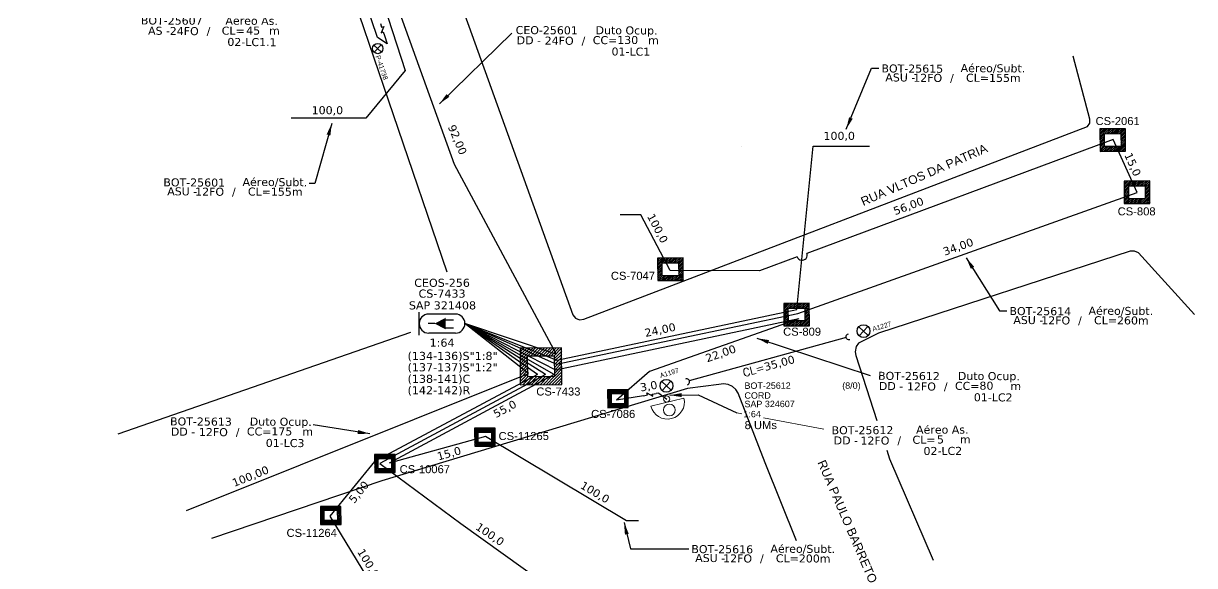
# Model space of a CAD drawing. Extents: x -89 to 749, y 705 to 1299.
# Drawn here: x 10.5 to 156.8, y 804.3 to 872 of the extents above; entities that cross this region are included whole.
import ezdxf
from ezdxf.enums import TextEntityAlignment as Align

# ---------------------------------------------------------------- set-up
doc = ezdxf.new("R2010")
doc.units = 0
for name, color, linetype in [('10.1-Caixas Subterrâneas', 5, 'Continuous'), ('20.4-CEOS', 1, 'Continuous'), ('CAP a instalar', 1, 'Continuous'), ('celulas gpon', 7, 'Continuous'), ('label_cabos', 7, 'Continuous'), ('Legenda', 1, 'Continuous'), ('locais legendas', 7, 'Continuous'), ('QUADRA', 7, 'Continuous'), ('Subida Lateral', 5, 'Continuous')]:
    doc.layers.add(name, color=color, linetype=linetype)
for name, color, linetype, lineweight in [("20.0-LEGENDA DOS CDO'S", 1, 'Continuous', 0), ('20.2-CDO_POSTE', 1, 'Continuous', 5), ('20.6-CORDOALHA_SUPORTE', 7, 'Continuous', 25), ('CORDOALHA_SUPORTE', 7, 'Continuous', 25), ('Segmento Logradouro Texto', 7, 'Continuous', 0)]:
    doc.layers.add(name, color=color, linetype=linetype, lineweight=lineweight)
doc.layers.add('EXTRA', color=50, linetype='Continuous', plot=False)
doc.styles.add('ARIAL', font='arial.ttf')
doc.styles.add('DIGICADE', font='arial.ttf')
doc.styles.add('ROMANS', font='romans')
doc.styles.add('siredit', font='verdana.ttf')
doc.styles.get("Standard").update_dxf_attribs({"font": 'arial.ttf'})
doc.linetypes.add('FENCELINE1', pattern='A,0.25,-0.1,[133,ltypeshp.shx,S=0.1,R=0,X=-0.1,Y=0],-0.1,1', length=1.45)
doc.dimstyles.new('ISO-25', dxfattribs={"dimtxt": 2.5, "dimasz": 2.5, "dimexe": 1.25, "dimexo": 0.625, "dimtad": 1, "dimtxsty": 'Standard', "dimcen": 2.5, "dimadec": 0, "dimazin": 0, "dimtfac": 1, "dimtmove": 0, "dimatfit": 3, "dimfxl": 0, "dimarcsym": 0})

# ---------------------------------------------------------------- blocks, each defined once
blk = doc.blocks.new('*X58')
at = {"color": 0, "linetype": 'Continuous'}
for p, q in [((-1.25, 0.34099), (-0.49099, 1.1)), ((-1.25, 0.517767), (-0.667767, 1.1)), ((-1.25, 0.694544), (-0.844544, 1.1)), ((-1.25, 0.87132), (-1.02132, 1.1)), ((-1.25, 1.048097), (-1.198097, 1.1)), ((-0.789214, 0.625), (-0.314214, 1.1)), ((-0.612437, 0.625), (-0.137437, 1.1)), ((-0.43566, 0.625), (0.03934, 1.1)), ((-0.258883, 0.625), (0.216117, 1.1)), ((-0.082107, 0.625), (0.392893, 1.1)), ((0.09467, 0.625), (0.56967, 1.1)), ((0.271447, 0.625), (0.746447, 1.1)), ((0.448223, 0.625), (0.923223, 1.1)), ((0.625, 0.625), (1.1, 1.1)), ((0.801777, 0.625), (1.25, 1.073223)), ((0.8035, 0.449947), (1.25, 0.896447)), ((0.8035, 0.27317), (1.25, 0.71967)), ((-1.25, 0.164214), (-0.8035, 0.610714)), ((-1.25, -0.012563), (-0.8035, 0.433937)), ((-1.25, -0.18934), (-0.8035, 0.25716)), ((-1.25, -0.366117), (-0.8035, 0.080383)), ((0.8035, 0.096393), (1.25, 0.542893)), ((0.8035, -0.080383), (1.25, 0.366117)), ((0.8035, -0.25716), (1.25, 0.18934)), ((0.8035, -0.433937), (1.25, 0.012563)), ((-1.25, -0.542893), (-0.8035, -0.096393)), ((-1.25, -0.71967), (-0.8035, -0.27317)), ((-1.25, -0.896447), (-0.8035, -0.449947)), ((-1.25, -1.073223), (-0.801777, -0.625)), ((-1.1, -1.1), (-0.625, -0.625)), ((-0.923223, -1.1), (-0.448223, -0.625)), ((-0.746447, -1.1), (-0.271447, -0.625)), ((-0.56967, -1.1), (-0.09467, -0.625)), ((-0.392893, -1.1), (0.082107, -0.625)), ((-0.216117, -1.1), (0.258883, -0.625)), ((-0.03934, -1.1), (0.43566, -0.625)), ((0.137437, -1.1), (0.612437, -0.625)), ((0.314214, -1.1), (0.789214, -0.625)), ((0.49099, -1.1), (1.25, -0.34099)), ((0.667767, -1.1), (1.25, -0.517767)), ((0.8035, -0.610714), (1.25, -0.164214)), ((0.844544, -1.1), (1.25, -0.694544)), ((1.02132, -1.1), (1.25, -0.87132)), ((1.198097, -1.1), (1.25, -1.048097))]:
    blk.add_line(p, q, dxfattribs=at)
blk = doc.blocks.new('MANHOLE_MQ')
at = {"color": 0, "linetype": 'Continuous'}
for p, q in [((0.00000623, 0.00000569), (-0.00000627, 0.00000569)), ((-0.00000627, 0.00000569), (-0.00000627, -0.00000531)), ((0.00000623, -0.00000531), (0.00000623, 0.00000569)), ((-0.00000404, 0.00000331), (0.00000399, 0.00000331)), ((-0.00000404, -0.00000294), (-0.00000404, 0.00000331)), ((0.00000399, 0.00000331), (0.00000399, -0.00000294)), ((0.00000399, -0.00000294), (-0.00000404, -0.00000294)), ((0.00000399, -0.00000294), (0.00000399, -0.00000294)), ((-0.00000627, -0.00000531), (0.00000623, -0.00000531))]:
    blk.add_line(p, q, dxfattribs=at)
at = {"color": 0, "linetype": 'Continuous', "xscale": 5e-06, "yscale": 5e-06, "zscale": 1e-05}
blk.add_blockref('*X58', (-0.00000002, 0.00000019), dxfattribs=at)
blk = doc.blocks.new('*U64')
at = {"color": 0}
blk.add_line((2.14, -0.58), (-2.1, -0.68), dxfattribs=at)
for centre, radius in [((0, 0.38), 0.733), ((0.03, -1.03), 0.393)]:
    blk.add_circle(centre, radius, dxfattribs=at)
blk.add_arc((0.02, -0.63), 2.12, 1.3782, 181.3782, dxfattribs=at)
blk = doc.blocks.new('*U65')
at = {"layer": '20.4-CEOS', "color": 7, "style": 'siredit'}
for tag, p in [('FIBRAS_SPLITTER', (0, 0)), ('FIBRAS_TOP_C', (0, -4.13)), ('RESERVA_FINAIS', (0, -5.46))]:
    blk.add_attdef(tag, p, '', height=1.01, dxfattribs=at)
for tag, p, flags in [('ID_ATIVIDADE', (0, -6.77), 3), ('FATOR', (0, -8.09), 1), ('QTDE', (0, -9.4), 1), ('FID', (0, -10.71), 1)]:
    blk.add_attdef(tag, p, '', height=1.01, dxfattribs=dict(at, flags=flags))
blk = doc.blocks.new('*U67')
at = {"layer": '20.4-CEOS', "color": 7, "style": 'siredit'}
blk.add_attdef('FIBRAS_SPLITTER', (0, 0), '', height=1.01, dxfattribs=at)
for tag, p, flags in [('ID_ATIVIDADE', (0, -1.48), 3), ('FATOR', (0, -2.79), 1), ('QTDE', (0, -4.11), 1), ('FID', (0, -5.42), 1)]:
    blk.add_attdef(tag, p, '', height=1.01, dxfattribs=dict(at, flags=flags))
blk = doc.blocks.new('Inst CDOE-8 CAIXA DIST OPT CDOE 48F_8D C_SPL OPTAP')
at = {"layer": "20.0-LEGENDA DOS CDO'S", "color": 0, "style": 'ARIAL'}
for tag, p, height in [('FID', (0.12, 5.25), 0.8), ('CORDOALHA', (0.12, 4.02), 0.8), ('SAP', (0.12, 2.96), 0.8), ('1:XX', (-0.01, 1.7), 0.8), ('UMS', (0.14, 0.22), 1)]:
    blk.add_attdef(tag, p, '', height=height, rotation=0.118, dxfattribs=at)
at = {"layer": "20.0-LEGENDA DOS CDO'S", "color": 0}
for tag, p, style, flags in [('ID_ATIVIDADE', (0.12, 6.47), 'ARIAL', 3), ('FATOR', (7.92, 6.47), 'ARIAL', 1), ('QTDE', (0.23, -0.97), 'DIGICADE', 3)]:
    blk.add_attdef(tag, p, '', height=0.8, rotation=0.118, dxfattribs=dict(at, style=style, flags=flags))
at = {"layer": "20.0-LEGENDA DOS CDO'S", "color": 0, "style": 'ARIAL'}
blk.add_attdef('FIBRAS_UTILIZADAS', text='', height=0.8, rotation=0.118, dxfattribs=at).set_placement((13.48, 5.26), align=Align.CENTER)
blk = doc.blocks.new('Inst CB DT OCUP CFOA-SM-DD-G-24')
at = {"layer": 'label_cabos', "color": 0, "style": 'siredit'}
for tag, flags, p in [('ID_ATIVIDADE', 3, (1.31, 2.67)), ('FATOR', 1, (11.56, 2.55))]:
    blk.add_attdef(tag, text='', height=1, rotation=359.69, dxfattribs=dict(at, flags=flags)).set_placement(p, align=Align.MIDDLE_CENTER)
for tag, p in [('DESTINO_CABO', (3.13, 1.26)), ('TIPO_CABO', (13.11, 1.24)), ('TIPO_CABO', (1.11, 0)), ('CABO', (4.69, -0.05)), ('/', (7.71, -0.05)), ('LANCE', (10.41, 0.02)), ('UND', (16.46, 0)), ('FID', (13.65, -1.41))]:
    blk.add_attdef(tag, text='', height=1, rotation=359.69, dxfattribs=at).set_placement(p, align=Align.MIDDLE_CENTER)
blk.add_attdef('QTDE', (11.93, -0.45), '', height=1, rotation=359.69, dxfattribs=at)
blk = doc.blocks.new('Inst CORD ALUMINIO 4.8 MM 3F(sem recursos)')
at = {"layer": '20.6-CORDOALHA_SUPORTE', "color": 0, "lineweight": 0, "style": 'ROMANS'}
blk.add_attdef('LANCE', text='', height=1, dxfattribs=at).set_placement((-0.54, -2.21), align=Align.RIGHT)
at = {"layer": '20.6-CORDOALHA_SUPORTE', "color": 0, "style": 'siredit'}
blk.add_attdef('QTDE', (-0.54, -2.21), '', height=1, rotation=359.69, dxfattribs=at)
at = {"layer": '20.6-CORDOALHA_SUPORTE', "color": 0, "lineweight": 0, "style": 'ROMANS'}
for tag, p, flags in [('FATOR', (-5.2, -4.44), 3), ('ID_ATIVIDADE', (-5.2, -6.67), 3), ('FID', (-5.2, -8.9), 1)]:
    blk.add_attdef(tag, p, '', height=1, dxfattribs=dict(at, flags=flags))
blk = doc.blocks.new('Inst CB DT OCUP CFOA-SM-DD-S-12')
at = {"layer": 'label_cabos', "color": 0, "style": 'siredit'}
for tag, flags, p in [('ID_ATIVIDADE', 3, (1.31, 2.67)), ('FATOR', 1, (11.56, 2.55))]:
    blk.add_attdef(tag, text='', height=1, rotation=359.69, dxfattribs=dict(at, flags=flags)).set_placement(p, align=Align.MIDDLE_CENTER)
for tag, p in [('DESTINO_CABO', (3.13, 1.26)), ('TIPO_CABO', (13.11, 1.24)), ('TIPO_CABO', (1.11, 0)), ('CABO', (4.69, -0.05)), ('/', (7.71, -0.05)), ('LANCE', (10.41, 0.02)), ('UND', (16.46, 0)), ('FID', (13.65, -1.41))]:
    blk.add_attdef(tag, text='', height=1, rotation=359.69, dxfattribs=at).set_placement(p, align=Align.MIDDLE_CENTER)
blk.add_attdef('QTDE', (11.93, -0.45), '', height=1, rotation=359.69, dxfattribs=at)
blk = doc.blocks.new('Inst CB AS CFOA-SM-ASU-120-S-12')
at = {"layer": 'label_cabos', "color": 0, "style": 'siredit'}
for tag, flags, p in [('ID_ATIVIDADE', 3, (1.31, 2.67)), ('FATOR', 1, (11.56, 2.55))]:
    blk.add_attdef(tag, text='', height=1, rotation=359.69, dxfattribs=dict(at, flags=flags)).set_placement(p, align=Align.MIDDLE_CENTER)
for tag, p in [('DESTINO_CABO', (3.13, 1.26)), ('TIPO_CABO', (13.11, 1.24)), ('TIPO_CABO', (1.26, 0)), ('CABO', (4.69, -0.05)), ('/', (7.71, -0.05)), ('LANCE', (10.81, 0)), ('UND', (15.96, 0)), ('FID', (13.15, -1.41))]:
    blk.add_attdef(tag, text='', height=1, rotation=359.69, dxfattribs=at).set_placement(p, align=Align.MIDDLE_CENTER)
blk.add_attdef('QTDE', (12.43, -0.47), '', height=1, rotation=359.69, dxfattribs=at)
blk = doc.blocks.new('LEGENDA DOS CABOS')
at = {"layer": 'EXTRA', "color": 0, "style": 'siredit'}
for tag, p in [('ID', (4.6, 0.97)), ('XX', (9.03, 0.97))]:
    blk.add_attdef(tag, text='', height=0.48, rotation=359.69, dxfattribs=at).set_placement(p, align=Align.MIDDLE_CENTER)
at = {"layer": 'Legenda', "color": 0, "style": 'siredit'}
for tag, p in [('TIPO_CABO', (1.31, 0)), ('CABO', (4.69, -0.05)), ('/', (6.81, -0.05)), ('METROS', (10.03, -0.05))]:
    blk.add_attdef(tag, text='', height=0.8, rotation=359.69, dxfattribs=at).set_placement(p, align=Align.MIDDLE_CENTER)
blk = doc.blocks.new('Inst CB AS CFOA-SM-AS-80-TS-24')
at = {"layer": 'label_cabos', "color": 0, "style": 'siredit'}
for tag, flags, p in [('ID_ATIVIDADE', 3, (1.31, 2.67)), ('FATOR', 1, (11.56, 2.55))]:
    blk.add_attdef(tag, text='', height=1, rotation=359.69, dxfattribs=dict(at, flags=flags)).set_placement(p, align=Align.MIDDLE_CENTER)
for tag, p in [('DESTINO_CABO', (3.13, 1.26)), ('TIPO_CABO', (13.11, 1.24)), ('TIPO_CABO', (1.76, 0)), ('CABO', (4.69, -0.05)), ('/', (7.71, -0.05)), ('LANCE', (10.81, 0)), ('UND', (15.96, 0)), ('FID', (13.15, -1.41))]:
    blk.add_attdef(tag, text='', height=1, rotation=359.69, dxfattribs=at).set_placement(p, align=Align.MIDDLE_CENTER)
blk.add_attdef('QTDE', (12.43, -0.47), '', height=1, rotation=359.69, dxfattribs=at)

msp = doc.modelspace()

# ---------------------------------------------------------------- linework, layer by layer
at = {"color": 1}
for p, q in [((54.32, 869.28), (55.26, 868.4)), ((55.23, 869.31), (54.35, 868.37)), ((114.89, 834.11), (116.06, 833.01)), ((116.03, 834.14), (114.93, 832.97)), ((90.27, 827.28), (91.44, 826.18)), ((91.41, 827.31), (90.31, 826.14))]:
    msp.add_line(p, q, dxfattribs=at)
at = {"color": 2, "lineweight": 0}
for points in [[(99.64, 823.36), (100.29, 823.23)], [(103, 822.72), (110.51, 821.3)]]:
    msp.add_lwpolyline(points, dxfattribs=at)
at = {"color": 1}
for centre, radius in [((54.79, 868.84), 0.642), ((115.48, 833.56), 0.803), ((90.86, 826.73), 0.803)]:
    msp.add_circle(centre, radius, dxfattribs=at)
at = {"layer": '20.4-CEOS', "color": 7}
for p, q in [((61.16, 835.7), (64.5, 835.7)), ((64.5, 833.31), (61.16, 833.31))]:
    msp.add_line(p, q, dxfattribs=at)
for points in [[(59.97, 833.07), (59.97, 835.94)], [(61.91, 834.5), (61.1, 834.5)], [(63.23, 834.98), (64.24, 834.98)], [(63.23, 833.99), (64.24, 833.99)]]:
    msp.add_lwpolyline(points, dxfattribs=at)
msp.add_lwpolyline([(61.91, 834.5, 0, 1.47, 0), (63.29, 834.5, 1.47, 1.47, 0)], format="xyseb", dxfattribs=at)
for centre, start, end in [((61.16, 834.5), 90, 270), ((64.5, 834.5), 270, 90)]:
    msp.add_arc(centre, 1.19, start, end, dxfattribs=at)
at = {"layer": 'CAP a instalar', "color": 7, "ltscale": 5}
for points in [[(45.72, 906.04), (64.36, 854.42), (77.1, 830.67)], [(77.06, 828.7), (65.69, 834.5)], [(73.63, 828.25), (65.69, 834.5)], [(77.1, 830.67), (65.69, 834.5)], [(107.41, 835.09), (77.06, 828.7)], [(107.41, 835.09), (88.76, 828.52), (88.76, 828.52), (84.63, 824.92)], [(30.92, 811.16), (73.63, 828.25)], [(87.99, 825.5), (84.63, 824.92)], [(89.89, 825.83), (89.56, 825.78)], [(89.89, 825.83), (90.89, 825.08)]]:
    msp.add_lwpolyline(points, dxfattribs=at)
at = {"layer": 'CAP a instalar', "color": 7, "linetype": 'FENCELINE1', "ltscale": 3}
for points in [[(55.98, 869.43), (54.78, 870.2), (43.44, 903.59)], [(55.63, 870.46), (55.98, 869.43)]]:
    msp.add_lwpolyline(points, dxfattribs=at)
at = {"layer": 'CAP a instalar', "color": 8, "ltscale": 5}
for points in [[(46.02, 903.69), (58.2, 866.11)], [(58.2, 866.11), (53.31, 860.16), (43.98, 860.16)], [(65.69, 834.5), (77.11, 829.42), (107.26, 835.78), (149.65, 850.85), (146.66, 857.5), (108.41, 843.27)], [(65.69, 834.5), (77.17, 829.95), (107.13, 836.26), (109.19, 856.66)], [(109.19, 856.66), (116.22, 856.66)], [(87.67, 848.09), (85.09, 848.09)], [(107.21, 842.82), (102.5, 841.07), (91.31, 841.14), (87.67, 848.09)], [(76.85, 828.13), (65.69, 834.5)], [(75.76, 828.13), (65.69, 834.5)], [(74.76, 828.16), (65.69, 834.5)], [(74.76, 828.16), (54.37, 817.27)], [(75.76, 828.13), (55.05, 817.02)], [(76.84, 828.14), (56.24, 817.09)], [(85.89, 809.87), (68.24, 820.42), (56.24, 817.09)], [(54.37, 817.27), (48.83, 810.45), (54.82, 800.58)], [(55.05, 817.02), (65.16, 809.55), (75.74, 801.98)], [(87.38, 809.87), (85.89, 809.87)]]:
    msp.add_lwpolyline(points, dxfattribs=at)
msp.add_lwpolyline([(100.19, 856.67), (100.19, 856.67)], close=True, dxfattribs=at)
msp.add_lwpolyline([(107.21, 842.82, 1), (108.41, 843.27)], format="xyb", dxfattribs=at)
at = {"layer": 'CAP a instalar', "ltscale": 5}
msp.add_lwpolyline([(77.06, 828.7), (77.06, 828.7)], close=True, dxfattribs=at)
at = {"layer": 'CORDOALHA_SUPORTE', "ltscale": 5}
msp.add_lwpolyline([(113.31, 832.77), (93.72, 827.34)], dxfattribs=at)
for points in [[(113.77, 832.48, -1), (113.6, 833.23)], [(93.48, 826.85, 1), (93.24, 827.58)]]:
    msp.add_lwpolyline(points, format="xyb", dxfattribs=at)
at = {"layer": 'QUADRA', "color": 4}
for points in [[(63.46, 840.91), (50.06, 880.26), (46.81, 890.33), (13.63, 977.68), (10.53, 985.96)], [(24.84, 986.03), (26.86, 980.72), (79.18, 835.58), (79.52, 835.17), (80.02, 834.98), (80.56, 835.05), (143.48, 859.09), (143.77, 859.52), (143.77, 860.03), (141.66, 867.87)], [(24.84, 986.03), (26.86, 980.72), (79.18, 835.58), (79.52, 835.17), (80.02, 834.98), (80.56, 835.05), (143.48, 859.09), (143.77, 859.52), (143.77, 860.03), (141.66, 867.87)], [(156.84, 835.65), (149.83, 843.34), (149.33, 843.56), (148.79, 843.53), (117.35, 833.31), (114.84, 832.05), (114.56, 831.63), (114.43, 830.99), (114.53, 830.51), (117.16, 822.42)], [(22.37, 820.72), (58.94, 833.44)], [(107.11, 807.37), (103.21, 817.1), (99.81, 825.8), (99.53, 826.29), (99.1, 826.66), (98.56, 826.91), (97.97, 826.99), (97.39, 826.89), (93.51, 826.41), (55.31, 814.88), (34.04, 807.67)], [(118.38, 818.69), (118.73, 817.6), (124.17, 804.97)]]:
    msp.add_lwpolyline(points, dxfattribs=at)
at = {"layer": 'Subida Lateral', "color": 5}
for points in [[(55.12, 871.98), (55.28, 871.5), (55.54, 871.59), (55.21, 870.82), (55.48, 870.93), (55.63, 870.46)], [(87.99, 825.5), (88.48, 825.59), (88.43, 825.86), (89.14, 825.42), (89.08, 825.69), (89.56, 825.78)]]:
    msp.add_lwpolyline(points, dxfattribs=at)

# ---------------------------------------------------------------- block references
at = {"color": 2, "lineweight": 0}
ref = msp.add_blockref('Inst CB AS CFOA-SM-AS-80-TS-24', (25.93, 871.07), dxfattribs=at)
ref.add_attrib('DESTINO_CABO', 'BOT-25607', dxfattribs={"layer": 'label_cabos', "color": 0, "height": 1, "rotation": 359.69, "style": 'siredit'}).set_placement((29.06, 872.33), align=Align.MIDDLE_CENTER)
ref.add_attrib('TIPO_CABO', 'Aéreo As.', dxfattribs={"layer": 'label_cabos', "color": 0, "height": 1, "rotation": 359.69, "style": 'siredit'}).set_placement((39.04, 872.31), align=Align.MIDDLE_CENTER)
ref.add_attrib('CABO', '24FO', dxfattribs={"layer": 'label_cabos', "color": 0, "height": 1, "rotation": 359.69, "style": 'siredit'}).set_placement((30.62, 871.02), align=Align.MIDDLE_CENTER)
ref.add_attrib('/', '/', dxfattribs={"layer": 'label_cabos', "color": 0, "height": 1, "rotation": 359.69, "style": 'siredit'}).set_placement((33.65, 871.02), align=Align.MIDDLE_CENTER)
ref.add_attrib('TIPO_CABO', 'AS - ', dxfattribs={"layer": 'label_cabos', "color": 0, "height": 1, "rotation": 359.69, "style": 'siredit'}).set_placement((27.69, 871.06), align=Align.MIDDLE_CENTER)
ref.add_attrib('FID', '02-LC1.1', dxfattribs={"layer": 'label_cabos', "color": 0, "height": 1, "rotation": 359.69, "style": 'siredit'}).set_placement((39.08, 869.65), align=Align.MIDDLE_CENTER)
ref.add_attrib('LANCE', 'CL=', dxfattribs={"layer": 'label_cabos', "color": 0, "height": 1, "rotation": 359.69, "style": 'siredit'}).set_placement((36.74, 871.07), align=Align.MIDDLE_CENTER)
ref.add_attrib('QTDE', '45', (38.36, 870.59), dxfattribs={"layer": 'label_cabos', "color": 0, "height": 1, "rotation": 359.69, "style": 'siredit'})
ref.add_attrib('UND', 'm', dxfattribs={"layer": 'label_cabos', "color": 0, "height": 1, "rotation": 359.69, "style": 'siredit'}).set_placement((41.89, 871.07), align=Align.MIDDLE_CENTER)
ref = msp.add_blockref('Inst CB DT OCUP CFOA-SM-DD-G-24', (72.78, 869.87), dxfattribs=at)
ref.add_attrib('DESTINO_CABO', 'CEO-25601', dxfattribs={"layer": 'label_cabos', "color": 0, "height": 1, "rotation": 359.69, "style": 'siredit'}).set_placement((75.91, 871.13), align=Align.MIDDLE_CENTER)
ref.add_attrib('TIPO_CABO', 'Duto Ocup.', dxfattribs={"layer": 'label_cabos', "color": 0, "height": 1, "rotation": 359.69, "style": 'siredit'}).set_placement((85.88, 871.11), align=Align.MIDDLE_CENTER)
ref.add_attrib('/', '/', dxfattribs={"layer": 'label_cabos', "color": 0, "height": 1, "rotation": 359.69, "style": 'siredit'}).set_placement((80.49, 869.82), align=Align.MIDDLE_CENTER)
ref.add_attrib('FID', '01-LC1', dxfattribs={"layer": 'label_cabos', "color": 0, "height": 1, "rotation": 359.69, "style": 'siredit'}).set_placement((86.42, 868.46), align=Align.MIDDLE_CENTER)
ref.add_attrib('LANCE', 'CC=', dxfattribs={"layer": 'label_cabos', "color": 0, "height": 1, "rotation": 359.69, "style": 'siredit'}).set_placement((83.19, 869.89), align=Align.MIDDLE_CENTER)
ref.add_attrib('UND', 'm', dxfattribs={"layer": 'label_cabos', "color": 0, "height": 1, "rotation": 359.69, "style": 'siredit'}).set_placement((89.24, 869.87), align=Align.MIDDLE_CENTER)
ref.add_attrib('CABO', '24FO', dxfattribs={"layer": 'label_cabos', "color": 0, "height": 1, "rotation": 359.69, "style": 'siredit'}).set_placement((77.46, 869.82), align=Align.MIDDLE_CENTER)
ref.add_attrib('TIPO_CABO', 'DD - ', dxfattribs={"layer": 'label_cabos', "color": 0, "height": 1, "rotation": 359.69, "style": 'siredit'}).set_placement((73.89, 869.87), align=Align.MIDDLE_CENTER)
ref.add_attrib('QTDE', '130', (84.71, 869.42), dxfattribs={"layer": 'label_cabos', "color": 0, "height": 1, "rotation": 359.69, "style": 'siredit'})
ref = msp.add_blockref('LEGENDA DOS CABOS', (117.34, 864.71), dxfattribs=at)
ref.add_attrib('ID', 'BOT-25615', dxfattribs={"layer": 'label_cabos', "color": 0, "height": 1, "rotation": 359.69, "style": 'siredit'}).set_placement((121.58, 866.34), align=Align.MIDDLE_CENTER)
ref.add_attrib('CABO', '12FO', dxfattribs={"layer": 'label_cabos', "color": 0, "height": 1, "rotation": 359.69, "style": 'siredit'}).set_placement((123.5, 865.18), align=Align.MIDDLE_CENTER)
ref.add_attrib('METROS', 'CL=155m', dxfattribs={"layer": 'label_cabos', "color": 0, "height": 1, "rotation": 359.69, "style": 'siredit'}).set_placement((131.7, 865.18), align=Align.MIDDLE_CENTER)
ref.add_attrib('XX', 'Aéreo/Subt.', dxfattribs={"layer": 'label_cabos', "color": 0, "height": 1, "rotation": 359.69, "style": 'siredit'}).set_placement((131.65, 866.38), align=Align.MIDDLE_CENTER)
ref.add_attrib('/', '/', dxfattribs={"layer": 'label_cabos', "color": 0, "height": 1, "rotation": 359.69, "style": 'siredit'}).set_placement((126.53, 865.18), align=Align.MIDDLE_CENTER)
ref.add_attrib('TIPO_CABO', 'ASU -', dxfattribs={"layer": 'label_cabos', "color": 0, "height": 1, "rotation": 359.69, "style": 'siredit'}).set_placement((120.08, 865.23), align=Align.MIDDLE_CENTER)
ref = msp.add_blockref('LEGENDA DOS CABOS', (27.63, 850.49), dxfattribs=at)
ref.add_attrib('ID', 'BOT-25601', dxfattribs={"layer": 'label_cabos', "color": 0, "height": 1, "rotation": 359.69, "style": 'siredit'}).set_placement((31.87, 852.12), align=Align.MIDDLE_CENTER)
ref.add_attrib('CABO', '12FO', dxfattribs={"layer": 'label_cabos', "color": 0, "height": 1, "rotation": 359.69, "style": 'siredit'}).set_placement((33.79, 850.97), align=Align.MIDDLE_CENTER)
ref.add_attrib('METROS', 'CL=155m', dxfattribs={"layer": 'label_cabos', "color": 0, "height": 1, "rotation": 359.69, "style": 'siredit'}).set_placement((41.99, 850.97), align=Align.MIDDLE_CENTER)
ref.add_attrib('XX', 'Aéreo/Subt.', dxfattribs={"layer": 'label_cabos', "color": 0, "height": 1, "rotation": 359.69, "style": 'siredit'}).set_placement((41.94, 852.17), align=Align.MIDDLE_CENTER)
ref.add_attrib('/', '/', dxfattribs={"layer": 'label_cabos', "color": 0, "height": 1, "rotation": 359.69, "style": 'siredit'}).set_placement((36.82, 850.97), align=Align.MIDDLE_CENTER)
ref.add_attrib('TIPO_CABO', 'ASU -', dxfattribs={"layer": 'label_cabos', "color": 0, "height": 1, "rotation": 359.69, "style": 'siredit'}).set_placement((30.37, 851.01), align=Align.MIDDLE_CENTER)
ref = msp.add_blockref('LEGENDA DOS CABOS', (133.33, 834.42), dxfattribs=at)
ref.add_attrib('ID', 'BOT-25614', dxfattribs={"layer": 'label_cabos', "color": 0, "height": 1, "rotation": 359.69, "style": 'siredit'}).set_placement((137.57, 836.05), align=Align.MIDDLE_CENTER)
ref.add_attrib('CABO', '12FO', dxfattribs={"layer": 'label_cabos', "color": 0, "height": 1, "rotation": 359.69, "style": 'siredit'}).set_placement((139.49, 834.9), align=Align.MIDDLE_CENTER)
ref.add_attrib('METROS', 'CL=260m', dxfattribs={"layer": 'label_cabos', "color": 0, "height": 1, "rotation": 359.69, "style": 'siredit'}).set_placement((147.69, 834.9), align=Align.MIDDLE_CENTER)
ref.add_attrib('XX', 'Aéreo/Subt.', dxfattribs={"layer": 'label_cabos', "color": 0, "height": 1, "rotation": 359.69, "style": 'siredit'}).set_placement((147.63, 836.09), align=Align.MIDDLE_CENTER)
ref.add_attrib('/', '/', dxfattribs={"layer": 'label_cabos', "color": 0, "height": 1, "rotation": 359.69, "style": 'siredit'}).set_placement((142.52, 834.9), align=Align.MIDDLE_CENTER)
ref.add_attrib('TIPO_CABO', 'ASU -', dxfattribs={"layer": 'label_cabos', "color": 0, "height": 1, "rotation": 359.69, "style": 'siredit'}).set_placement((136.07, 834.94), align=Align.MIDDLE_CENTER)
at = {"color": 0, "lineweight": 0, "rotation": 15.50738651452228}
msp.add_blockref('Inst CORD ALUMINIO 4.8 MM 3F(sem recursos)', (103.13, 830.85), dxfattribs=at).add_auto_attribs({'QTDE': '35,00', 'LANCE': 'CL='})
at = {"color": 2, "lineweight": 0}
ref = msp.add_blockref('Inst CB DT OCUP CFOA-SM-DD-S-12', (118.03, 826.7), dxfattribs=at)
ref.add_attrib('DESTINO_CABO', 'BOT-25612', dxfattribs={"layer": 'label_cabos', "color": 0, "height": 1, "rotation": 359.69, "style": 'siredit'}).set_placement((121.16, 827.96), align=Align.MIDDLE_CENTER)
ref.add_attrib('TIPO_CABO', 'Duto Ocup.', dxfattribs={"layer": 'label_cabos', "color": 0, "height": 1, "rotation": 359.69, "style": 'siredit'}).set_placement((131.14, 827.95), align=Align.MIDDLE_CENTER)
ref.add_attrib('/', '/', dxfattribs={"layer": 'label_cabos', "color": 0, "height": 1, "rotation": 359.69, "style": 'siredit'}).set_placement((125.75, 826.65), align=Align.MIDDLE_CENTER)
ref.add_attrib('FID', '01-LC2', dxfattribs={"layer": 'label_cabos', "color": 0, "height": 1, "rotation": 359.69, "style": 'siredit'}).set_placement((131.68, 825.29), align=Align.MIDDLE_CENTER)
ref.add_attrib('LANCE', 'CC=', dxfattribs={"layer": 'label_cabos', "color": 0, "height": 1, "rotation": 359.69, "style": 'siredit'}).set_placement((128.44, 826.72), align=Align.MIDDLE_CENTER)
ref.add_attrib('UND', 'm', dxfattribs={"layer": 'label_cabos', "color": 0, "height": 1, "rotation": 359.69, "style": 'siredit'}).set_placement((134.5, 826.7), align=Align.MIDDLE_CENTER)
ref.add_attrib('CABO', '12FO', dxfattribs={"layer": 'label_cabos', "color": 0, "height": 1, "rotation": 359.69, "style": 'siredit'}).set_placement((122.72, 826.65), align=Align.MIDDLE_CENTER)
ref.add_attrib('TIPO_CABO', 'DD - ', dxfattribs={"layer": 'label_cabos', "color": 0, "height": 1, "rotation": 359.69, "style": 'siredit'}).set_placement((119.14, 826.7), align=Align.MIDDLE_CENTER)
ref.add_attrib('QTDE', '80', (129.96, 826.25), dxfattribs={"layer": 'label_cabos', "color": 0, "height": 1, "rotation": 359.69, "style": 'siredit'})
ref = msp.add_blockref('Inst CB DT OCUP CFOA-SM-DD-S-12', (29.57, 821), dxfattribs=at)
ref.add_attrib('DESTINO_CABO', 'BOT-25613', dxfattribs={"layer": 'label_cabos', "color": 0, "height": 1, "rotation": 359.69, "style": 'siredit'}).set_placement((32.71, 822.27), align=Align.MIDDLE_CENTER)
ref.add_attrib('TIPO_CABO', 'Duto Ocup.', dxfattribs={"layer": 'label_cabos', "color": 0, "height": 1, "rotation": 359.69, "style": 'siredit'}).set_placement((42.68, 822.25), align=Align.MIDDLE_CENTER)
ref.add_attrib('/', '/', dxfattribs={"layer": 'label_cabos', "color": 0, "height": 1, "rotation": 359.69, "style": 'siredit'}).set_placement((37.29, 820.95), align=Align.MIDDLE_CENTER)
ref.add_attrib('FID', '01-LC3', dxfattribs={"layer": 'label_cabos', "color": 0, "height": 1, "rotation": 359.69, "style": 'siredit'}).set_placement((43.22, 819.59), align=Align.MIDDLE_CENTER)
ref.add_attrib('LANCE', 'CC=', dxfattribs={"layer": 'label_cabos', "color": 0, "height": 1, "rotation": 359.69, "style": 'siredit'}).set_placement((39.98, 821.03), align=Align.MIDDLE_CENTER)
ref.add_attrib('UND', 'm', dxfattribs={"layer": 'label_cabos', "color": 0, "height": 1, "rotation": 359.69, "style": 'siredit'}).set_placement((46.04, 821.01), align=Align.MIDDLE_CENTER)
ref.add_attrib('CABO', '12FO', dxfattribs={"layer": 'label_cabos', "color": 0, "height": 1, "rotation": 359.69, "style": 'siredit'}).set_placement((34.26, 820.95), align=Align.MIDDLE_CENTER)
ref.add_attrib('TIPO_CABO', 'DD - ', dxfattribs={"layer": 'label_cabos', "color": 0, "height": 1, "rotation": 359.69, "style": 'siredit'}).set_placement((30.69, 821), align=Align.MIDDLE_CENTER)
ref.add_attrib('QTDE', '175', (41.5, 820.55), dxfattribs={"layer": 'label_cabos', "color": 0, "height": 1, "rotation": 359.69, "style": 'siredit'})
ref = msp.add_blockref('LEGENDA DOS CABOS', (93.59, 804.7), dxfattribs=at)
ref.add_attrib('ID', 'BOT-25616', dxfattribs={"layer": 'label_cabos', "color": 0, "height": 1, "rotation": 359.69, "style": 'siredit'}).set_placement((97.83, 806.33), align=Align.MIDDLE_CENTER)
ref.add_attrib('CABO', '12FO', dxfattribs={"layer": 'label_cabos', "color": 0, "height": 1, "rotation": 359.69, "style": 'siredit'}).set_placement((99.75, 805.18), align=Align.MIDDLE_CENTER)
ref.add_attrib('METROS', 'CL=200m', dxfattribs={"layer": 'label_cabos', "color": 0, "height": 1, "rotation": 359.69, "style": 'siredit'}).set_placement((107.94, 805.18), align=Align.MIDDLE_CENTER)
ref.add_attrib('XX', 'Aéreo/Subt.', dxfattribs={"layer": 'label_cabos', "color": 0, "height": 1, "rotation": 359.69, "style": 'siredit'}).set_placement((107.89, 806.38), align=Align.MIDDLE_CENTER)
ref.add_attrib('/', '/', dxfattribs={"layer": 'label_cabos', "color": 0, "height": 1, "rotation": 359.69, "style": 'siredit'}).set_placement((102.78, 805.18), align=Align.MIDDLE_CENTER)
ref.add_attrib('TIPO_CABO', 'ASU -', dxfattribs={"layer": 'label_cabos', "color": 0, "height": 1, "rotation": 359.69, "style": 'siredit'}).set_placement((96.33, 805.23), align=Align.MIDDLE_CENTER)
at = {"layer": '10.1-Caixas Subterrâneas', "color": 30, "rotation": 180.4029588641664}
for p, xscale, yscale, zscale in [((146.61, 857.46), 255830.0434489276, 255830.0434489276, 255830.0434489276), ((149.64, 850.94), 255830.0434489276, 255830.0434489276, 255830.0434489276), ((91.35, 841.33), 255830.0434489276, 255830.0434489276, 255830.0434489276), ((107.11, 835.68), 255830.0434489276, 255830.0434489276, 255830.0434489276), ((75.18, 829.25), 415723.8206045072, 415723.8206045072, 415723.8206045072), ((84.8, 825.16), 204664.034759142, 204664.034759142, 204664.034759142), ((68.17, 820.35), 204664.034759142, 204664.034759142, 204664.034759142), ((55.68, 817.06), 204664.034759142, 204664.034759142, 204664.034759142), ((48.92, 810.58), 204664.034759142, 204664.034759142, 204664.034759142)]:
    msp.add_blockref('MANHOLE_MQ', p, dxfattribs=dict(at, xscale=xscale, yscale=yscale, zscale=zscale))
at = {"layer": "20.0-LEGENDA DOS CDO'S", "color": 7, "lineweight": 0}
msp.add_blockref('Inst CDOE-8 CAIXA DIST OPT CDOE 48F_8D C_SPL OPTAP', (100.49, 821.1), dxfattribs=at).add_auto_attribs({'FID': 'BOT-25612', 'CORDOALHA': 'CORD', 'SAP': 'SAP 324607', '1:XX': '1:64', 'UMS': '8 UMs', 'FIBRAS_UTILIZADAS': '(8/0)'})
at = {"layer": '20.2-CDO_POSTE', "color": 7, "xscale": -1, "rotation": 195.0932072165203}
msp.add_blockref('*U64', (91.13, 824.08), dxfattribs=at)
at = {"layer": '20.4-CEOS', "color": 0, "lineweight": 0}
ref = msp.add_blockref('*U65', (58.52, 829.96), dxfattribs=at)
ref.add_attrib('FIBRAS_SPLITTER', '(134-136)S"1:8"', (58.52, 829.96), dxfattribs={"color": 7, "height": 1.0097, "style": 'siredit'})
ref.add_attrib('FIBRAS_TOP_C', '(138-141)C', (58.52, 827.1), dxfattribs={"color": 7, "height": 1.01, "style": 'siredit'})
ref.add_attrib('RESERVA_FINAIS', '(142-142)R', (58.52, 825.67), dxfattribs={"color": 7, "height": 1.01, "style": 'siredit'})
msp.add_blockref('*U67', (58.52, 828.54), dxfattribs=at).add_auto_attribs({'FIBRAS_SPLITTER': '(137-137)S"1:2"'})
at = {"layer": 'label_cabos', "color": 2}
ref = msp.add_blockref('Inst CB AS CFOA-SM-ASU-120-S-12', (112.23, 819.91), dxfattribs=dict(at, rotation=0.4634636605450994))
ref.add_attrib('DESTINO_CABO', 'BOT-25612', dxfattribs={"color": 0, "height": 1, "rotation": 0.1535, "style": 'siredit'}).set_placement((115.35, 821.19), align=Align.MIDDLE_CENTER)
ref.add_attrib('TIPO_CABO', 'Aéreo As.', dxfattribs={"color": 0, "height": 1, "rotation": 0.1535, "style": 'siredit'}).set_placement((125.32, 821.26), align=Align.MIDDLE_CENTER)
ref.add_attrib('CABO', '12FO', dxfattribs={"color": 0, "height": 1, "rotation": 0.1535, "style": 'siredit'}).set_placement((116.91, 819.89), align=Align.MIDDLE_CENTER)
ref.add_attrib('/', '/', dxfattribs={"color": 0, "height": 1, "rotation": 0.1535, "style": 'siredit'}).set_placement((119.94, 819.92), align=Align.MIDDLE_CENTER)
ref.add_attrib('TIPO_CABO', 'DD - ', dxfattribs={"color": 0, "height": 1, "rotation": 0.1535, "style": 'siredit'}).set_placement((113.49, 819.91), align=Align.MIDDLE_CENTER)
ref.add_attrib('FID', '02-LC2', dxfattribs={"color": 0, "height": 1, "rotation": 0.1535, "style": 'siredit'}).set_placement((125.39, 818.6), align=Align.MIDDLE_CENTER)
ref.add_attrib('LANCE', 'CL=', dxfattribs={"color": 0, "height": 1, "rotation": 0.1535, "style": 'siredit'}).set_placement((123.03, 820), align=Align.MIDDLE_CENTER)
ref.add_attrib('QTDE', '5', (124.66, 819.53), dxfattribs={"color": 0, "height": 1, "rotation": 0.1535, "style": 'siredit'})
ref.add_attrib('UND', 'm', dxfattribs={"color": 0, "height": 1, "rotation": 0.1535, "style": 'siredit'}).set_placement((128.19, 820.04), align=Align.MIDDLE_CENTER)

# ---------------------------------------------------------------- texts
at = {"layer": '20.4-CEOS', "color": 7, "style": 'siredit'}
for s, p in [('CEOS-256', (62.83, 840.1)), ('CS-7433', (62.83, 838.75)), ('SAP 321408', (62.88, 837.28)), ('1:64', (62.83, 832.62))]:
    msp.add_text(s, height=1.01, dxfattribs=at).set_placement(p, align=Align.TOP_CENTER)
at = {"layer": 'celulas gpon', "style": 'siredit'}
for p in [(46.54, 860.64), (110.48, 857.44)]:
    msp.add_text('100,0', height=1, dxfattribs=at).set_placement(p)
for s, rotation, p in [('92,00', 293.0343, (63.53, 859.07)), ('15,0', 294.2308, (148.04, 855.56)), ('56,00', 20.41, (119.43, 848.03)), ('100,0', 297.7088, (88.41, 847.9)), ('34,00', 19.5681, (125.62, 842.97)), ('24,00', 11.9021, (88.25, 832.82)), ('22,00', 19.4162, (95.95, 829.65)), ('3,0', 9.8857, (87.65, 826.02)), ('55,0', 28.2194, (69.56, 822.69)), ('15,0', 15.5105, (62.36, 817.4)), ('100,00', 21.8126, (36.85, 814.09)), ('5,00', 50.9158, (51.85, 811.97)), ('100,0', 329.1553, (80, 814.02)), ('100,0', 325.8025, (66.92, 808.89)), ('100,0', 301.2681, (52.19, 806.02))]:
    msp.add_text(s, height=1, rotation=rotation, dxfattribs=at).set_placement(p)
at = {"layer": 'locais legendas', "color": 10}
for s, rotation, p in [('P-41738', 288.8112, (54.5, 867.87)), ('A1227', 16.8043, (116.7, 833.52)), ('A1197', 16.8043, (90.14, 827.7))]:
    msp.add_text(s, height=0.6, rotation=rotation, dxfattribs=at).set_placement(p)
at = {"layer": 'locais legendas', "color": 30}
for s, p in [('CS-2061', (144.47, 859.29)), ('CS-808', (147.23, 848.01)), ('CS-7047', (83.92, 839.97)), ('CS-809', (105.44, 832.99)), ('CS-7433', (74.6, 825.52)), ('CS-7086', (81.45, 822.72)), ('CS-11265', (69.89, 819.96)), ('CS-10067', (57.53, 815.82)), ('CS-11264', (43.4, 807.87))]:
    msp.add_text(s, height=1, dxfattribs=at).set_placement(p)
at = {"layer": 'Segmento Logradouro Texto', "color": 5, "linetype": 'Continuous', "char_height": 1.0878, "attachment_point": 1, "style": 'DIGICADE'}
for s, insert, width, rotation in [('\\fArial|b0|i0|c0|p34;\\W1.0000000000;\\T1.0000000000;\\o\\lRUA VLTOS DA PATRIA', (115.01, 850.17), 17.3645, 23.5428), ('RUA PAULO BARRETO', (110.7, 817.6), 24.0299, 293.2829)]:
    msp.add_mtext(s, dxfattribs=dict(at, insert=insert, width=width, rotation=rotation))

# ---------------------------------------------------------------- leaders
at = {"color": 2, "lineweight": 0}
for points, override in [([(62.5, 861.94), (71.53, 870.74)], {"dimasz": 1.5, "dimgap": 0.625, "dimtad": 0}), ([(113.33, 858.79), (116.48, 866.4), (117.39, 866.4)], {"dimasz": 1.5, "dimtad": 0}), ([(49.05, 859.49), (46.94, 852), (46.24, 852)], {"dimasz": 1.5, "dimtad": 0}), ([(128.3, 842.73), (132.47, 836.11), (133.38, 836.11)], {"dimasz": 1.5, "dimtad": 0}), ([(102.17, 832.67), (116.31, 828.03)], {"dimasz": 1.5, "dimtad": 0}), ([(91.27, 825.56), (94.84, 825.6), (99.64, 823.36)], {"dimasz": 1.5, "dimtad": 0}), ([(53.8, 820.74), (46.73, 821.85)], {"dimasz": 1.5, "dimtad": 0}), ([(85.56, 809.66), (86.36, 806.39), (93.64, 806.39)], {"dimasz": 1.5, "dimtad": 0})]:
    msp.add_leader(points, dimstyle='ISO-25', override=override, dxfattribs=at)

doc.saveas('drawing.dxf')
